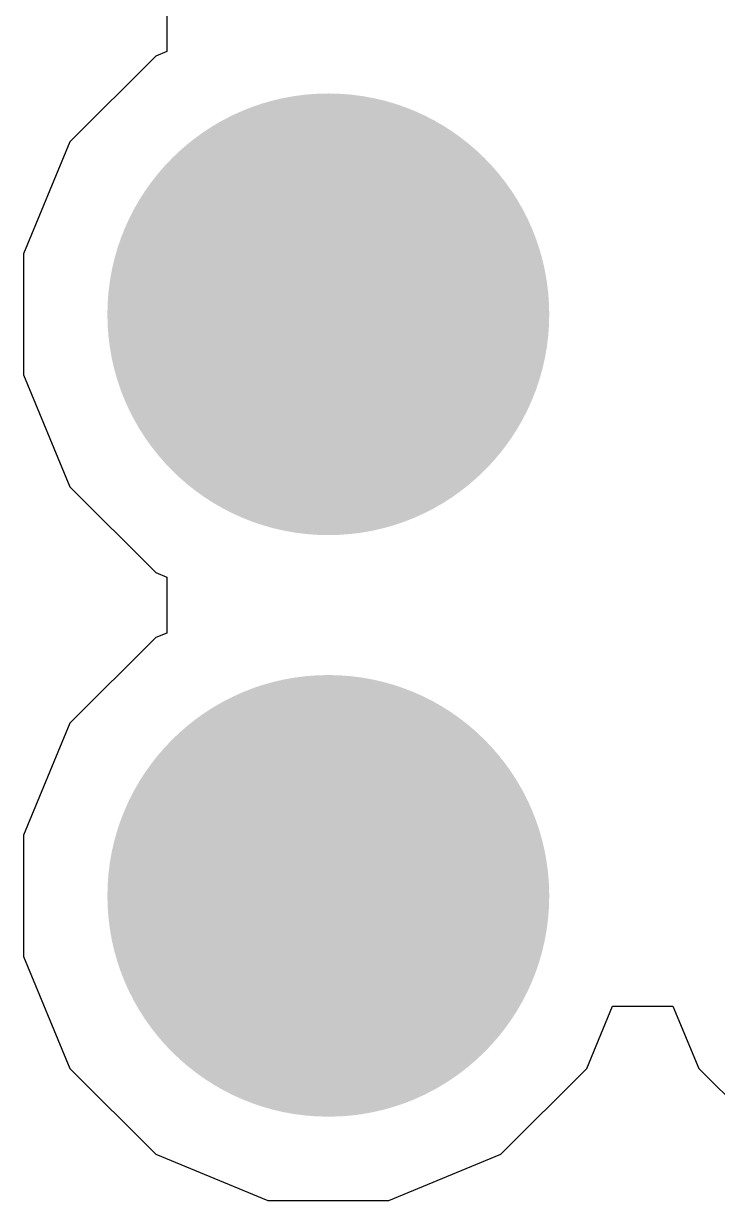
# Model space of a CAD drawing. Header units: inches. Extents: x -3 to 5259, y -3 to 5282.
# Drawn here: x 129.24 to 130.501, y 70.295 to 72.436 of the extents above; entities that cross this region are included whole.
import ezdxf

# ---------------------------------------------------------------- set-up
doc = ezdxf.new("R2010")
doc.units = ezdxf.units.IN
for name, color, linetype in [('Bottom Layer', 5, 'Continuous'), ('Bottom Solder', 6, 'Continuous'), ('Drill Drawing', 1, 'Continuous'), ('Layer 1', 16, 'Continuous'), ('Layer 2', 76, 'Continuous'), ('Top Layer', 1, 'Continuous'), ('Top Solder', 216, 'Continuous'), ('Via Holes', 16, 'Continuous')]:
    doc.layers.add(name, color=color, linetype=linetype)

msp = doc.modelspace()

# ---------------------------------------------------------------- hatches: boundary and pattern name
at = {"layer": 'Bottom Layer'}
h = msp.add_hatch(color=5, dxfattribs=at)
edge = h.paths.add_edge_path()
edge.add_arc((129.794, 71.9068), 0.3, 0, 360)
h = msp.add_hatch(color=5, dxfattribs=at)
edge = h.paths.add_edge_path()
edge.add_arc((129.794, 70.8491), 0.3, 0, 360)
at = {"layer": 'Bottom Solder'}
h = msp.add_hatch(color=6, dxfattribs=at)
edge = h.paths.add_edge_path()
edge.add_arc((129.794, 71.9068), 0.4016, 0, 360)
h = msp.add_hatch(color=6, dxfattribs=at)
edge = h.paths.add_edge_path()
edge.add_arc((129.794, 70.8491), 0.4016, 0, 360)
at = {"layer": 'Layer 1'}
h = msp.add_hatch(color=16, dxfattribs=at)
edge = h.paths.add_edge_path()
edge.add_arc((129.794, 71.9068), 0.3, 0, 360)
h = msp.add_hatch(color=16, dxfattribs=at)
edge = h.paths.add_edge_path()
edge.add_arc((129.794, 70.8491), 0.3, 0, 360)
at = {"layer": 'Layer 2'}
h = msp.add_hatch(color=76, dxfattribs=at)
edge = h.paths.add_edge_path()
edge.add_arc((129.794, 71.9068), 0.3, 0, 360)
h = msp.add_hatch(color=76, dxfattribs=at)
edge = h.paths.add_edge_path()
edge.add_arc((129.794, 70.8491), 0.3, 0, 360)
at = {"layer": 'Top Layer'}
h = msp.add_hatch(color=1, dxfattribs=at)
edge = h.paths.add_edge_path()
edge.add_arc((129.794, 71.9068), 0.3, 0, 360)
h = msp.add_hatch(color=1, dxfattribs=at)
edge = h.paths.add_edge_path()
edge.add_arc((129.794, 70.8491), 0.3, 0, 360)
at = {"layer": 'Top Solder'}
h = msp.add_hatch(color=216, dxfattribs=at)
edge = h.paths.add_edge_path()
edge.add_arc((129.794, 71.9068), 0.4016, 0, 360)
h = msp.add_hatch(color=216, dxfattribs=at)
edge = h.paths.add_edge_path()
edge.add_arc((129.794, 70.8491), 0.4016, 0, 360)
at = {"layer": 'Via Holes'}
h = msp.add_hatch(color=7, dxfattribs=at)
edge = h.paths.add_edge_path()
edge.add_arc((129.794, 71.9068), 0.15, 0, 360)
h = msp.add_hatch(color=7, dxfattribs=at)
edge = h.paths.add_edge_path()
edge.add_arc((129.794, 70.8491), 0.15, 0, 360)

# ---------------------------------------------------------------- linework, layer by layer
at = {"layer": 'Bottom Layer'}
for p, q in [((129.5004, 72.4864), (129.5004, 72.3848)), ((129.5004, 72.4864), (129.5004, 72.3848)), ((129.4802, 72.3764), (129.3243, 72.2206)), ((129.4802, 72.3764), (129.3243, 72.2206)), ((129.5004, 72.3848), (129.4802, 72.3764)), ((129.5004, 72.3848), (129.4802, 72.3764)), ((129.3243, 72.2206), (129.24, 72.017)), ((129.3243, 72.2206), (129.24, 72.017)), ((129.24, 72.017), (129.24, 71.7966)), ((129.24, 72.017), (129.24, 71.7966)), ((129.24, 71.7966), (129.3243, 71.593)), ((129.24, 71.7966), (129.3243, 71.593)), ((129.3243, 71.593), (129.4802, 71.4371)), ((129.3243, 71.593), (129.4802, 71.4371)), ((129.4802, 71.4371), (129.5004, 71.4287)), ((129.4802, 71.4371), (129.5004, 71.4287)), ((129.5004, 71.4287), (129.5004, 71.3271)), ((129.5004, 71.4287), (129.5004, 71.3271)), ((129.5004, 71.3271), (129.4802, 71.3188)), ((129.5004, 71.3271), (129.4802, 71.3188)), ((129.4802, 71.3188), (129.3243, 71.1629)), ((129.4802, 71.3188), (129.3243, 71.1629)), ((129.3243, 71.1629), (129.24, 70.9593)), ((129.3243, 71.1629), (129.24, 70.9593)), ((129.24, 70.9593), (129.24, 70.7389)), ((129.24, 70.9593), (129.24, 70.7389)), ((129.24, 70.7389), (129.3243, 70.5353)), ((129.24, 70.7389), (129.3243, 70.5353)), ((130.2637, 70.5353), (130.3105, 70.6484)), ((130.2637, 70.5353), (130.3105, 70.6484)), ((130.3105, 70.6484), (130.4205, 70.6484)), ((130.3105, 70.6484), (130.4205, 70.6484)), ((130.4205, 70.6484), (130.4673, 70.5353)), ((130.4205, 70.6484), (130.4673, 70.5353)), ((129.3243, 70.5353), (129.4802, 70.3794)), ((129.3243, 70.5353), (129.4802, 70.3794)), ((130.1078, 70.3794), (130.2637, 70.5353)), ((130.1078, 70.3794), (130.2637, 70.5353)), ((130.4673, 70.5353), (130.6232, 70.3794)), ((130.4673, 70.5353), (130.6232, 70.3794)), ((129.4802, 70.3794), (129.6838, 70.2951)), ((129.4802, 70.3794), (129.6838, 70.2951)), ((129.9042, 70.2951), (130.1078, 70.3794)), ((129.9042, 70.2951), (130.1078, 70.3794)), ((129.6838, 70.2951), (129.9042, 70.2951)), ((129.6838, 70.2951), (129.9042, 70.2951))]:
    msp.add_line(p, q, dxfattribs=at)
at = {"layer": 'Drill Drawing'}
for points in [[(129.667, 72.0338, 0.0508, 0.0508, 0), (129.667, 72.1608, 0.0508, 0.0508, 0)], [(129.667, 72.1608, 0.0508, 0.0508, 0), (129.921, 72.1608, 0.0508, 0.0508, 0)], [(129.921, 72.0338, 0.0508, 0.0508, 0), (129.921, 72.1608, 0.0508, 0.0508, 0)], [(129.7178, 71.983, 0.0508, 0.0508, 0), (129.7178, 72.0592, 0.0508, 0.0508, 0)], [(129.7178, 72.0592, 0.0508, 0.0508, 0), (129.8702, 72.0592, 0.0508, 0.0508, 0)], [(129.8702, 71.983, 0.0508, 0.0508, 0), (129.8702, 72.0592, 0.0508, 0.0508, 0)], [(129.54, 71.7798, 0.0508, 0.0508, 0), (129.54, 72.0338, 0.0508, 0.0508, 0)], [(129.54, 72.0338, 0.0508, 0.0508, 0), (129.667, 72.0338, 0.0508, 0.0508, 0)], [(129.921, 72.0338, 0.0508, 0.0508, 0), (130.048, 72.0338, 0.0508, 0.0508, 0)], [(130.048, 71.7798, 0.0508, 0.0508, 0), (130.048, 72.0338, 0.0508, 0.0508, 0)], [(129.6416, 71.8306, 0.0508, 0.0508, 0), (129.6416, 71.983, 0.0508, 0.0508, 0)], [(129.6416, 71.983, 0.0508, 0.0508, 0), (129.7178, 71.983, 0.0508, 0.0508, 0)], [(129.8702, 71.983, 0.0508, 0.0508, 0), (129.9464, 71.983, 0.0508, 0.0508, 0)], [(129.9464, 71.8306, 0.0508, 0.0508, 0), (129.9464, 71.983, 0.0508, 0.0508, 0)], [(129.6416, 71.8306, 0.0508, 0.0508, 0), (129.7178, 71.8306, 0.0508, 0.0508, 0)], [(129.7178, 71.7544, 0.0508, 0.0508, 0), (129.7178, 71.8306, 0.0508, 0.0508, 0)], [(129.8702, 71.8306, 0.0508, 0.0508, 0), (129.9464, 71.8306, 0.0508, 0.0508, 0)], [(129.8702, 71.7544, 0.0508, 0.0508, 0), (129.8702, 71.8306, 0.0508, 0.0508, 0)], [(129.54, 71.7798, 0.0508, 0.0508, 0), (129.667, 71.7798, 0.0508, 0.0508, 0)], [(129.667, 71.6528, 0.0508, 0.0508, 0), (129.667, 71.7798, 0.0508, 0.0508, 0)], [(129.921, 71.7798, 0.0508, 0.0508, 0), (130.048, 71.7798, 0.0508, 0.0508, 0)], [(129.921, 71.6528, 0.0508, 0.0508, 0), (129.921, 71.7798, 0.0508, 0.0508, 0)], [(129.7178, 71.7544, 0.0508, 0.0508, 0), (129.8702, 71.7544, 0.0508, 0.0508, 0)], [(129.667, 71.6528, 0.0508, 0.0508, 0), (129.921, 71.6528, 0.0508, 0.0508, 0)], [(129.667, 70.9761, 0.0508, 0.0508, 0), (129.667, 71.1031, 0.0508, 0.0508, 0)], [(129.667, 71.1031, 0.0508, 0.0508, 0), (129.921, 71.1031, 0.0508, 0.0508, 0)], [(129.921, 70.9761, 0.0508, 0.0508, 0), (129.921, 71.1031, 0.0508, 0.0508, 0)], [(129.7178, 70.9253, 0.0508, 0.0508, 0), (129.7178, 71.0015, 0.0508, 0.0508, 0)], [(129.7178, 71.0015, 0.0508, 0.0508, 0), (129.8702, 71.0015, 0.0508, 0.0508, 0)], [(129.8702, 70.9253, 0.0508, 0.0508, 0), (129.8702, 71.0015, 0.0508, 0.0508, 0)], [(129.54, 70.7221, 0.0508, 0.0508, 0), (129.54, 70.9761, 0.0508, 0.0508, 0)], [(129.54, 70.9761, 0.0508, 0.0508, 0), (129.667, 70.9761, 0.0508, 0.0508, 0)], [(129.921, 70.9761, 0.0508, 0.0508, 0), (130.048, 70.9761, 0.0508, 0.0508, 0)], [(130.048, 70.7221, 0.0508, 0.0508, 0), (130.048, 70.9761, 0.0508, 0.0508, 0)], [(129.6416, 70.7729, 0.0508, 0.0508, 0), (129.6416, 70.9253, 0.0508, 0.0508, 0)], [(129.6416, 70.9253, 0.0508, 0.0508, 0), (129.7178, 70.9253, 0.0508, 0.0508, 0)], [(129.8702, 70.9253, 0.0508, 0.0508, 0), (129.9464, 70.9253, 0.0508, 0.0508, 0)], [(129.9464, 70.7729, 0.0508, 0.0508, 0), (129.9464, 70.9253, 0.0508, 0.0508, 0)], [(129.6416, 70.7729, 0.0508, 0.0508, 0), (129.7178, 70.7729, 0.0508, 0.0508, 0)], [(129.7178, 70.6967, 0.0508, 0.0508, 0), (129.7178, 70.7729, 0.0508, 0.0508, 0)], [(129.8702, 70.7729, 0.0508, 0.0508, 0), (129.9464, 70.7729, 0.0508, 0.0508, 0)], [(129.8702, 70.6967, 0.0508, 0.0508, 0), (129.8702, 70.7729, 0.0508, 0.0508, 0)], [(129.54, 70.7221, 0.0508, 0.0508, 0), (129.667, 70.7221, 0.0508, 0.0508, 0)], [(129.667, 70.5951, 0.0508, 0.0508, 0), (129.667, 70.7221, 0.0508, 0.0508, 0)], [(129.921, 70.7221, 0.0508, 0.0508, 0), (130.048, 70.7221, 0.0508, 0.0508, 0)], [(129.921, 70.5951, 0.0508, 0.0508, 0), (129.921, 70.7221, 0.0508, 0.0508, 0)], [(129.7178, 70.6967, 0.0508, 0.0508, 0), (129.8702, 70.6967, 0.0508, 0.0508, 0)], [(129.667, 70.5951, 0.0508, 0.0508, 0), (129.921, 70.5951, 0.0508, 0.0508, 0)]]:
    msp.add_lwpolyline(points, format="xyseb", dxfattribs=at)
for points in [[(129.6543, 72.1608, 0.0254, 0.0254, 1), (129.6797, 72.1608, 0.0254, 0.0254, 1)], [(129.6543, 72.1608, 0.0254, 0.0254, 1), (129.6797, 72.1608, 0.0254, 0.0254, 1)], [(129.9083, 72.1608, 0.0254, 0.0254, 1), (129.9337, 72.1608, 0.0254, 0.0254, 1)], [(129.9083, 72.1608, 0.0254, 0.0254, 1), (129.9337, 72.1608, 0.0254, 0.0254, 1)], [(129.7051, 72.0592, 0.0254, 0.0254, 1), (129.7305, 72.0592, 0.0254, 0.0254, 1)], [(129.7051, 72.0592, 0.0254, 0.0254, 1), (129.7305, 72.0592, 0.0254, 0.0254, 1)], [(129.8575, 72.0592, 0.0254, 0.0254, 1), (129.8829, 72.0592, 0.0254, 0.0254, 1)], [(129.8575, 72.0592, 0.0254, 0.0254, 1), (129.8829, 72.0592, 0.0254, 0.0254, 1)], [(129.5273, 72.0338, 0.0254, 0.0254, 1), (129.5527, 72.0338, 0.0254, 0.0254, 1)], [(129.5273, 72.0338, 0.0254, 0.0254, 1), (129.5527, 72.0338, 0.0254, 0.0254, 1)], [(129.6543, 72.0338, 0.0254, 0.0254, 1), (129.6797, 72.0338, 0.0254, 0.0254, 1)], [(129.6543, 72.0338, 0.0254, 0.0254, 1), (129.6797, 72.0338, 0.0254, 0.0254, 1)], [(129.9083, 72.0338, 0.0254, 0.0254, 1), (129.9337, 72.0338, 0.0254, 0.0254, 1)], [(129.9083, 72.0338, 0.0254, 0.0254, 1), (129.9337, 72.0338, 0.0254, 0.0254, 1)], [(130.0353, 72.0338, 0.0254, 0.0254, 1), (130.0607, 72.0338, 0.0254, 0.0254, 1)], [(130.0353, 72.0338, 0.0254, 0.0254, 1), (130.0607, 72.0338, 0.0254, 0.0254, 1)], [(129.6289, 71.983, 0.0254, 0.0254, 1), (129.6543, 71.983, 0.0254, 0.0254, 1)], [(129.6289, 71.983, 0.0254, 0.0254, 1), (129.6543, 71.983, 0.0254, 0.0254, 1)], [(129.7051, 71.983, 0.0254, 0.0254, 1), (129.7305, 71.983, 0.0254, 0.0254, 1)], [(129.7051, 71.983, 0.0254, 0.0254, 1), (129.7305, 71.983, 0.0254, 0.0254, 1)], [(129.8575, 71.983, 0.0254, 0.0254, 1), (129.8829, 71.983, 0.0254, 0.0254, 1)], [(129.8575, 71.983, 0.0254, 0.0254, 1), (129.8829, 71.983, 0.0254, 0.0254, 1)], [(129.9337, 71.983, 0.0254, 0.0254, 1), (129.9591, 71.983, 0.0254, 0.0254, 1)], [(129.9337, 71.983, 0.0254, 0.0254, 1), (129.9591, 71.983, 0.0254, 0.0254, 1)], [(129.6289, 71.8306, 0.0254, 0.0254, 1), (129.6543, 71.8306, 0.0254, 0.0254, 1)], [(129.6289, 71.8306, 0.0254, 0.0254, 1), (129.6543, 71.8306, 0.0254, 0.0254, 1)], [(129.7051, 71.8306, 0.0254, 0.0254, 1), (129.7305, 71.8306, 0.0254, 0.0254, 1)], [(129.7051, 71.8306, 0.0254, 0.0254, 1), (129.7305, 71.8306, 0.0254, 0.0254, 1)], [(129.8575, 71.8306, 0.0254, 0.0254, 1), (129.8829, 71.8306, 0.0254, 0.0254, 1)], [(129.8575, 71.8306, 0.0254, 0.0254, 1), (129.8829, 71.8306, 0.0254, 0.0254, 1)], [(129.9337, 71.8306, 0.0254, 0.0254, 1), (129.9591, 71.8306, 0.0254, 0.0254, 1)], [(129.9337, 71.8306, 0.0254, 0.0254, 1), (129.9591, 71.8306, 0.0254, 0.0254, 1)], [(129.5273, 71.7798, 0.0254, 0.0254, 1), (129.5527, 71.7798, 0.0254, 0.0254, 1)], [(129.5273, 71.7798, 0.0254, 0.0254, 1), (129.5527, 71.7798, 0.0254, 0.0254, 1)], [(129.6543, 71.7798, 0.0254, 0.0254, 1), (129.6797, 71.7798, 0.0254, 0.0254, 1)], [(129.6543, 71.7798, 0.0254, 0.0254, 1), (129.6797, 71.7798, 0.0254, 0.0254, 1)], [(129.9083, 71.7798, 0.0254, 0.0254, 1), (129.9337, 71.7798, 0.0254, 0.0254, 1)], [(129.9083, 71.7798, 0.0254, 0.0254, 1), (129.9337, 71.7798, 0.0254, 0.0254, 1)], [(130.0353, 71.7798, 0.0254, 0.0254, 1), (130.0607, 71.7798, 0.0254, 0.0254, 1)], [(130.0353, 71.7798, 0.0254, 0.0254, 1), (130.0607, 71.7798, 0.0254, 0.0254, 1)], [(129.7051, 71.7544, 0.0254, 0.0254, 1), (129.7305, 71.7544, 0.0254, 0.0254, 1)], [(129.7051, 71.7544, 0.0254, 0.0254, 1), (129.7305, 71.7544, 0.0254, 0.0254, 1)], [(129.8575, 71.7544, 0.0254, 0.0254, 1), (129.8829, 71.7544, 0.0254, 0.0254, 1)], [(129.8575, 71.7544, 0.0254, 0.0254, 1), (129.8829, 71.7544, 0.0254, 0.0254, 1)], [(129.6543, 71.6528, 0.0254, 0.0254, 1), (129.6797, 71.6528, 0.0254, 0.0254, 1)], [(129.6543, 71.6528, 0.0254, 0.0254, 1), (129.6797, 71.6528, 0.0254, 0.0254, 1)], [(129.9083, 71.6528, 0.0254, 0.0254, 1), (129.9337, 71.6528, 0.0254, 0.0254, 1)], [(129.9083, 71.6528, 0.0254, 0.0254, 1), (129.9337, 71.6528, 0.0254, 0.0254, 1)], [(129.6543, 71.1031, 0.0254, 0.0254, 1), (129.6797, 71.1031, 0.0254, 0.0254, 1)], [(129.6543, 71.1031, 0.0254, 0.0254, 1), (129.6797, 71.1031, 0.0254, 0.0254, 1)], [(129.9083, 71.1031, 0.0254, 0.0254, 1), (129.9337, 71.1031, 0.0254, 0.0254, 1)], [(129.9083, 71.1031, 0.0254, 0.0254, 1), (129.9337, 71.1031, 0.0254, 0.0254, 1)], [(129.7051, 71.0015, 0.0254, 0.0254, 1), (129.7305, 71.0015, 0.0254, 0.0254, 1)], [(129.7051, 71.0015, 0.0254, 0.0254, 1), (129.7305, 71.0015, 0.0254, 0.0254, 1)], [(129.8575, 71.0015, 0.0254, 0.0254, 1), (129.8829, 71.0015, 0.0254, 0.0254, 1)], [(129.8575, 71.0015, 0.0254, 0.0254, 1), (129.8829, 71.0015, 0.0254, 0.0254, 1)], [(129.5273, 70.9761, 0.0254, 0.0254, 1), (129.5527, 70.9761, 0.0254, 0.0254, 1)], [(129.5273, 70.9761, 0.0254, 0.0254, 1), (129.5527, 70.9761, 0.0254, 0.0254, 1)], [(129.6543, 70.9761, 0.0254, 0.0254, 1), (129.6797, 70.9761, 0.0254, 0.0254, 1)], [(129.6543, 70.9761, 0.0254, 0.0254, 1), (129.6797, 70.9761, 0.0254, 0.0254, 1)], [(129.9083, 70.9761, 0.0254, 0.0254, 1), (129.9337, 70.9761, 0.0254, 0.0254, 1)], [(129.9083, 70.9761, 0.0254, 0.0254, 1), (129.9337, 70.9761, 0.0254, 0.0254, 1)], [(130.0353, 70.9761, 0.0254, 0.0254, 1), (130.0607, 70.9761, 0.0254, 0.0254, 1)], [(130.0353, 70.9761, 0.0254, 0.0254, 1), (130.0607, 70.9761, 0.0254, 0.0254, 1)], [(129.6289, 70.9253, 0.0254, 0.0254, 1), (129.6543, 70.9253, 0.0254, 0.0254, 1)], [(129.6289, 70.9253, 0.0254, 0.0254, 1), (129.6543, 70.9253, 0.0254, 0.0254, 1)], [(129.7051, 70.9253, 0.0254, 0.0254, 1), (129.7305, 70.9253, 0.0254, 0.0254, 1)], [(129.7051, 70.9253, 0.0254, 0.0254, 1), (129.7305, 70.9253, 0.0254, 0.0254, 1)], [(129.8575, 70.9253, 0.0254, 0.0254, 1), (129.8829, 70.9253, 0.0254, 0.0254, 1)], [(129.8575, 70.9253, 0.0254, 0.0254, 1), (129.8829, 70.9253, 0.0254, 0.0254, 1)], [(129.9337, 70.9253, 0.0254, 0.0254, 1), (129.9591, 70.9253, 0.0254, 0.0254, 1)], [(129.9337, 70.9253, 0.0254, 0.0254, 1), (129.9591, 70.9253, 0.0254, 0.0254, 1)], [(129.6289, 70.7729, 0.0254, 0.0254, 1), (129.6543, 70.7729, 0.0254, 0.0254, 1)], [(129.6289, 70.7729, 0.0254, 0.0254, 1), (129.6543, 70.7729, 0.0254, 0.0254, 1)], [(129.7051, 70.7729, 0.0254, 0.0254, 1), (129.7305, 70.7729, 0.0254, 0.0254, 1)], [(129.7051, 70.7729, 0.0254, 0.0254, 1), (129.7305, 70.7729, 0.0254, 0.0254, 1)], [(129.8575, 70.7729, 0.0254, 0.0254, 1), (129.8829, 70.7729, 0.0254, 0.0254, 1)], [(129.8575, 70.7729, 0.0254, 0.0254, 1), (129.8829, 70.7729, 0.0254, 0.0254, 1)], [(129.9337, 70.7729, 0.0254, 0.0254, 1), (129.9591, 70.7729, 0.0254, 0.0254, 1)], [(129.9337, 70.7729, 0.0254, 0.0254, 1), (129.9591, 70.7729, 0.0254, 0.0254, 1)], [(129.5273, 70.7221, 0.0254, 0.0254, 1), (129.5527, 70.7221, 0.0254, 0.0254, 1)], [(129.5273, 70.7221, 0.0254, 0.0254, 1), (129.5527, 70.7221, 0.0254, 0.0254, 1)], [(129.6543, 70.7221, 0.0254, 0.0254, 1), (129.6797, 70.7221, 0.0254, 0.0254, 1)], [(129.6543, 70.7221, 0.0254, 0.0254, 1), (129.6797, 70.7221, 0.0254, 0.0254, 1)], [(129.9083, 70.7221, 0.0254, 0.0254, 1), (129.9337, 70.7221, 0.0254, 0.0254, 1)], [(129.9083, 70.7221, 0.0254, 0.0254, 1), (129.9337, 70.7221, 0.0254, 0.0254, 1)], [(130.0353, 70.7221, 0.0254, 0.0254, 1), (130.0607, 70.7221, 0.0254, 0.0254, 1)], [(130.0353, 70.7221, 0.0254, 0.0254, 1), (130.0607, 70.7221, 0.0254, 0.0254, 1)], [(129.7051, 70.6967, 0.0254, 0.0254, 1), (129.7305, 70.6967, 0.0254, 0.0254, 1)], [(129.7051, 70.6967, 0.0254, 0.0254, 1), (129.7305, 70.6967, 0.0254, 0.0254, 1)], [(129.8575, 70.6967, 0.0254, 0.0254, 1), (129.8829, 70.6967, 0.0254, 0.0254, 1)], [(129.8575, 70.6967, 0.0254, 0.0254, 1), (129.8829, 70.6967, 0.0254, 0.0254, 1)], [(129.6543, 70.5951, 0.0254, 0.0254, 1), (129.6797, 70.5951, 0.0254, 0.0254, 1)], [(129.6543, 70.5951, 0.0254, 0.0254, 1), (129.6797, 70.5951, 0.0254, 0.0254, 1)], [(129.9083, 70.5951, 0.0254, 0.0254, 1), (129.9337, 70.5951, 0.0254, 0.0254, 1)], [(129.9083, 70.5951, 0.0254, 0.0254, 1), (129.9337, 70.5951, 0.0254, 0.0254, 1)]]:
    msp.add_lwpolyline(points, format="xyseb", close=True, dxfattribs=at)
at = {"layer": 'Layer 1'}
for p, q in [((129.5004, 72.4864), (129.5004, 72.3848)), ((129.4802, 72.3764), (129.3243, 72.2206)), ((129.5004, 72.3848), (129.4802, 72.3764)), ((129.3243, 72.2206), (129.24, 72.017)), ((129.24, 72.017), (129.24, 71.7966)), ((129.24, 71.7966), (129.3243, 71.593)), ((129.3243, 71.593), (129.4802, 71.4371)), ((129.4802, 71.4371), (129.5004, 71.4287)), ((129.5004, 71.4287), (129.5004, 71.3271)), ((129.5004, 71.3271), (129.4802, 71.3188)), ((129.4802, 71.3188), (129.3243, 71.1629)), ((129.3243, 71.1629), (129.24, 70.9593)), ((129.24, 70.9593), (129.24, 70.7389)), ((129.24, 70.7389), (129.3243, 70.5353)), ((130.2637, 70.5353), (130.3105, 70.6484)), ((130.3105, 70.6484), (130.4205, 70.6484)), ((130.4205, 70.6484), (130.4673, 70.5353)), ((129.3243, 70.5353), (129.4802, 70.3794)), ((130.1078, 70.3794), (130.2637, 70.5353)), ((130.4673, 70.5353), (130.6232, 70.3794)), ((129.4802, 70.3794), (129.6838, 70.2951)), ((129.9042, 70.2951), (130.1078, 70.3794)), ((129.6838, 70.2951), (129.9042, 70.2951))]:
    msp.add_line(p, q, dxfattribs=at)

doc.saveas('drawing.dxf')
